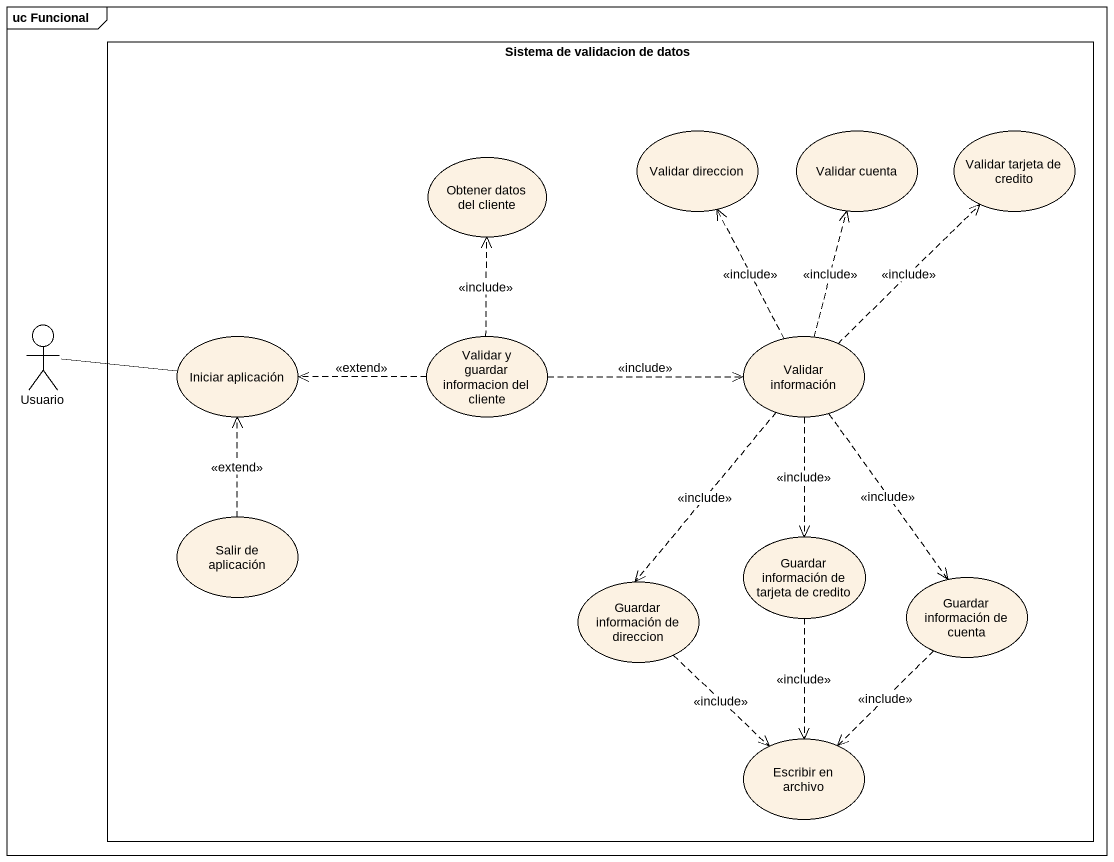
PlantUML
@startuml
mainframe uc Funcional
rectangle "Sistema de validacion de datos" as Sistema_de_validacion_de {
  usecase "Obtener datos del cliente" as Obtener_datos_del_cliente
  usecase "Validar direccion" as Validar_direccion
  usecase "Validar cuenta" as Validar_cuenta
  usecase "Validar tarjeta de credito" as Validar_tarjeta_de_credito
  usecase "Iniciar aplicación" as Iniciar_aplicación
  usecase "Validar y guardar informacion del cliente" as Validar_y_guardar
  usecase "Validar información" as Validar_información
  usecase "Salir de aplicación" as Salir_de_aplicación
  usecase "Guardar información de direccion" as Guardar_información_de
  usecase "Guardar información de tarjeta de credito" as Guardar_información_de_2
  usecase "Guardar información de cuenta" as Guardar_información_de_3
  usecase "Escribir en archivo" as Escribir_en_archivo
}
actor Usuario
Usuario -right- Iniciar_aplicación
Validar_y_guardar .up.> Obtener_datos_del_cliente : <<include>>
Validar_y_guardar .left.> Iniciar_aplicación : <<extend>>
Validar_y_guardar .right.> Validar_información : <<include>>
Validar_información .up.> Validar_direccion : <<include>>
Validar_información .up.> Validar_cuenta : <<include>>
Validar_información .up.> Validar_tarjeta_de_credito : <<include>>
Validar_información ..> Guardar_información_de : <<include>>
Validar_información ..> Guardar_información_de_2 : <<include>>
Validar_información ..> Guardar_información_de_3 : <<include>>
Salir_de_aplicación .up.> Iniciar_aplicación : <<extend>>
Guardar_información_de ..> Escribir_en_archivo : <<include>>
Guardar_información_de_2 ..> Escribir_en_archivo : <<include>>
Guardar_información_de_3 ..> Escribir_en_archivo : <<include>>
@enduml
